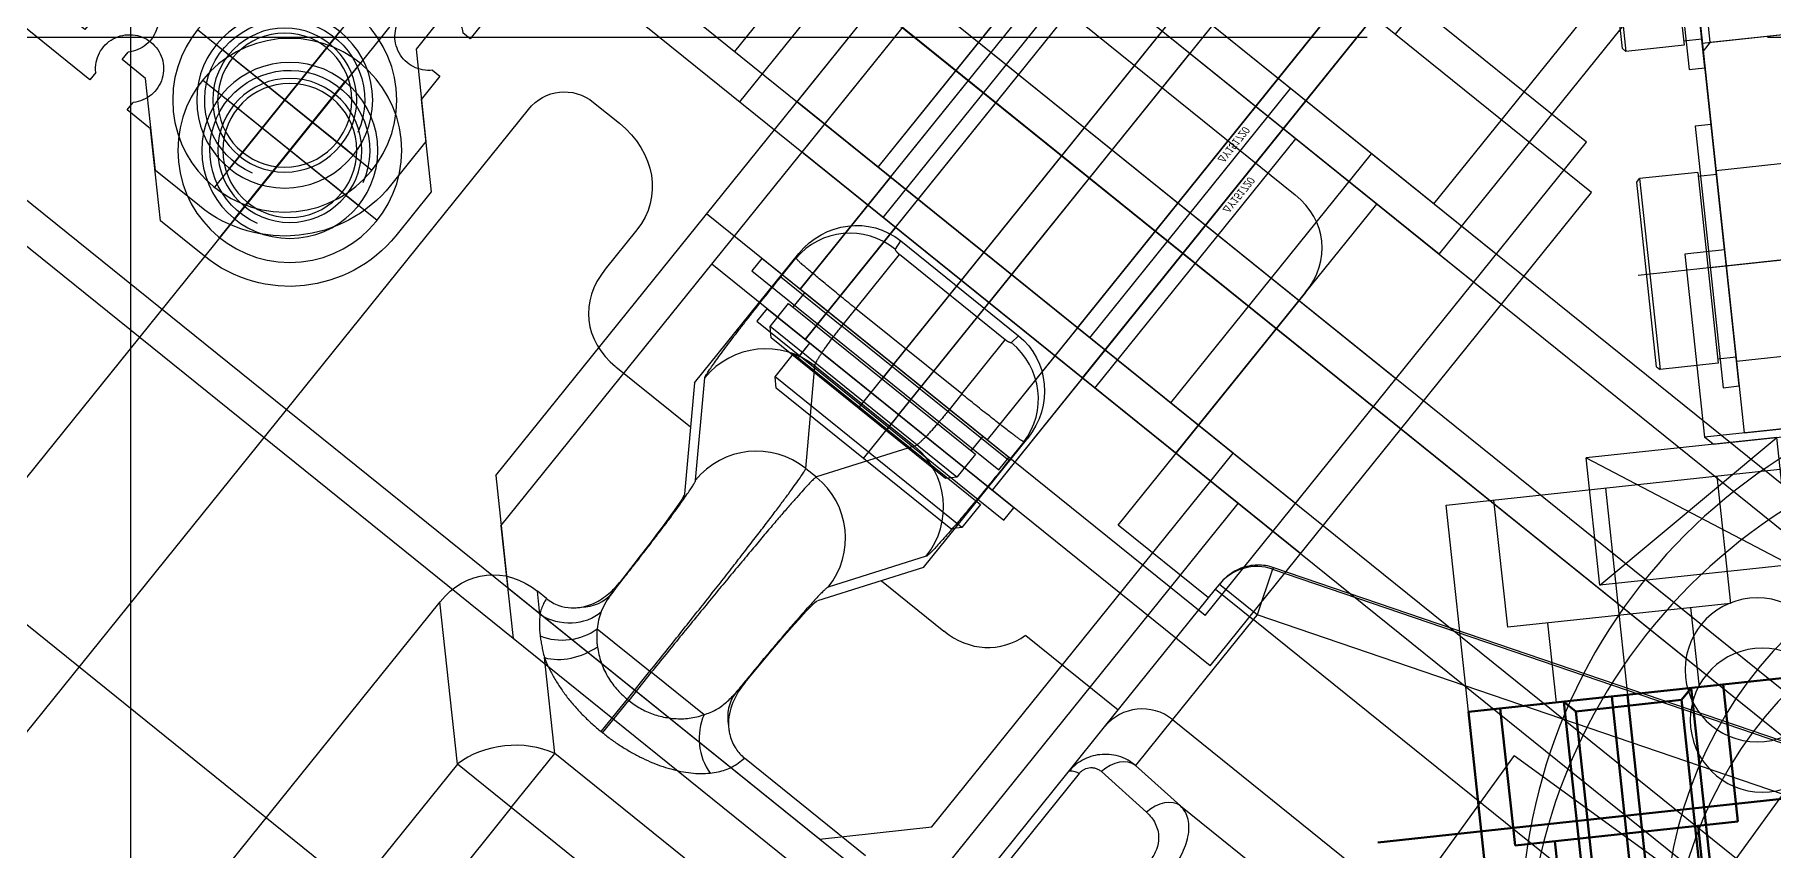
# Model space of a CAD drawing. Header units: millimetres. Extents: x 10462777 to 22643323, y 453826 to 1389191.
# Drawn here: x 11287432.7 to 11287541.4, y 585018.5 to 585069.5 of the extents above; entities that cross this region are included whole.
import ezdxf
from ezdxf.enums import TextEntityAlignment as Align

# ---------------------------------------------------------------- set-up
doc = ezdxf.new("R2010")
doc.units = ezdxf.units.MM
doc.header["$LTSCALE"] = 200
doc.header["$MEASUREMENT"] = 0
for name, pattern in [('CENTER', [2, 1.25, -0.25, 0.25, -0.25]), ('HIDDEN', [3.75, 2.5, -1.25]), ('PHANTOM', [2.5, 1.25, -0.25, 0.25, -0.25, 0.25, -0.25]), ('PHANTOM2', [31.75, 15.875, -3.175, 3.175, -3.175, 3.175, -3.175])]:
    doc.linetypes.add(name, pattern=pattern)
doc.layers.get('0').update_dxf_attribs({"linetype": 'CONTINUOUS'})
for name, color, linetype in [('1', 1, 'CENTER'), ('1 Center', 1, 'CENTER'), ('5', 4, 'CONTINUOUS'), ('BOM', 6, 'CONTINUOUS'), ('BOM-T', 4, 'CONTINUOUS'), ('CENTER', 1, 'CONTINUOUS'), ('CL', 3, 'CONTINUOUS'), ('DR1431-08-006-000', 7, 'CONTINUOUS'), ('DR1431-08-008-000', 7, 'CONTINUOUS'), ('DR1431-08-009-000', 7, 'CONTINUOUS'), ('DR1431-08-010-000', 7, 'CONTINUOUS'), ('DR1433-A-002-023-000', 7, 'CONTINUOUS'), ('DR1438-001-008-000', 7, 'CONTINUOUS'), ('DR1501-002-005-002', 7, 'CONTINUOUS'), ('HIDDEN', 7, 'HIDDEN'), ('HL', 2, 'HIDDEN'), ('S12', 7, 'CONTINUOUS'), ('THIN', 3, 'CONTINUOUS'), ('V', 6, 'PHANTOM2')]:
    doc.layers.add(name, color=color, linetype=linetype)
doc.layers.add('DR1431-08-005-000', color=7, linetype='CONTINUOUS', lineweight=50)
doc.layers.add('LAYOUT', color=8, linetype='CONTINUOUS', lineweight=25)
doc.styles.get("Standard").update_dxf_attribs({"font": 'SYMBOL'})

# ---------------------------------------------------------------- blocks, each defined once
blk = doc.blocks.new('A$C0CF62632')
at = {"layer": '1 Center', "ltscale": 0.5}
blk.add_line((0, 457.59), (981.75, 457.59), dxfattribs=at)
blk.add_line((0, 457.59), (981.75, 457.59), dxfattribs=at)
blk = doc.blocks.new('MCLBM1')
at = {"layer": 'BOM', "color": 0}
blk.add_circle((0, 0), 0.5, dxfattribs=at)
at = {"flags": 10}
blk.add_attdef('BM', text='', height=0.5, dxfattribs=at).set_placement((0, 0), align=Align.MIDDLE)
at = {"flags": 9}
for tag, p in [('NAME', (0, -1)), ('ENAME', (0, -2)), ('SPEC', (0, -3)), ('MATERIAL', (0, -4)), ('REMARK', (0, -5)), ('WEIGHT', (0, -6)), ('PRICE', (0, -7)), ('USER1', (0, -8)), ('USER2', (0, -9)), ('USER3', (0, -10)), ('USER4', (0, -11)), ('USER5', (0, -12)), ('USER6', (0, -13))]:
    blk.add_attdef(tag, p, '', height=0.5, dxfattribs=at)
blk = doc.blocks.new('A$C655773BF')
for p, q in [((0.5, 2), (0.5, 15)), ((62.32, 12.5), (62.32, 4.5)), ((10, 8.07), (8, 10.07)), ((10, 6.93), (8, 8.93))]:
    blk.add_line(p, q)
for points in [[(10, 17), (11.6, 17), (11.6, 0), (10, 0)], [(8, 16.2), (10, 16.2), (10, 0.8), (8, 0.8)], [(8, 2), (0.5, 2), (0, 2.5), (0, 14.5), (0.5, 15), (8, 15)]]:
    blk.add_lwpolyline(points, close=True)
blk.add_lwpolyline([(11.6, 12.5), (62.32, 12.5), (63, 11.82), (63, 5.18), (62.32, 4.5), (11.6, 4.5)])
at = {"layer": 'CENTER'}
for q in [(5.73, 8.5), (63, 8.5)]:
    blk.add_line((0, 8.5), q, dxfattribs=at)
at = {"layer": 'HIDDEN'}
blk.add_line((4, 11.5), (4, 5.5), dxfattribs=at)
for points in [[(0, 11.5), (4, 11.5), (5.73, 8.5), (5.73, 8.5), (4, 5.5), (0, 5.5)], [(0, 10), (4, 10)], [(4, 7), (0, 7)]]:
    blk.add_lwpolyline(points, dxfattribs=at)
at = {"layer": 'THIN'}
for p, q in [((11.6, 11.82), (63, 11.82)), ((11.6, 5.18), (63, 5.18))]:
    blk.add_line(p, q, dxfattribs=at)
at = {"layer": 'BOM'}
for p in [(10.8, 15.3), (2.88, 13.83), (9, 14.66)]:
    blk.add_blockref('MCLBM1', p, dxfattribs=at)
at = {"layer": 'BOM-T', "color": 4}
blk.add_text('M8X1.25-55L', height=0.6, dxfattribs=at).set_placement((3.48, 13.53), align=Align.MIDDLE_LEFT)
blk = doc.blocks.new('A$C63343886')
at = {"layer": 'DR1438-001-008-000'}
for p, q in [((350.734, 434.645, 41.999), (350.734, 584.645, 41.999)), ((335.734, 434.645, 41.999), (335.734, 414.645, 41.999)), ((335.734, 434.645, 31.971), (442.734, 434.645, -10.028))]:
    blk.add_line(p, q, dxfattribs=at)
blk.add_blockref('A$C655773BF', (302.134, 491.145))
blk = doc.blocks.new('A$C321A0869')
at = {"layer": '1', "color": 155, "linetype": 'Continuous'}
for p, q in [((155.1, 350.36), (103.9, 350.36)), ((75.9, 340.36), (155.1, 340.36)), ((158, 337.47), (158, 335.39)), ((153.49, 330.36), (150.33, 330.36)), ((146, 326.03), (146, 320.02)), ((181, 299.69), (181, 326.03)), ((127.67, 325.36), (96.33, 325.36)), ((120.45, 318.15), (127.67, 325.36)), ((130.97, 320), (132, 321.03)), ((132, 320.31), (132, 321.03)), ((148.3, 321.56), (142.51, 317.7)), ((143.6, 317.69), (148.95, 321.25)), ((148.3, 321.56), (158.68, 321.56)), ((156.84, 321.51), (156.84, 316.61)), ((156.84, 321.51), (158.34, 321.51)), ((158.34, 321.51), (158.68, 321.56)), ((120.45, 318.15), (103.55, 318.15)), ((120.45, 313.82), (120.45, 318.15)), ((124.78, 313.82), (129.05, 318.08)), ((135.7, 317.38), (134.81, 317.33)), ((132.52, 316.65), (132.52, 312.42)), ((148.5, 312.79), (153.84, 316.35)), ((153.84, 308.38), (153.84, 316.35)), ((156.84, 308.12), (156.84, 316.61)), ((156.84, 316.61), (158.24, 316.61)), ((158.24, 316.61), (162.58, 316.61)), ((158.24, 308.12), (158.24, 316.61)), ((162.58, 308.12), (162.58, 316.61)), ((162.69, 317.01), (163.3, 317.09)), ((163.3, 317.09), (163.3, 307.64)), ((120.45, 313.82), (103.55, 313.82)), ((120.45, 313.82), (124.78, 313.82)), ((120.45, 301.91), (120.45, 313.82)), ((124.78, 301.91), (124.78, 313.82)), ((127.67, 312.42), (130.27, 312.42)), ((127.67, 312.42), (127.67, 312.31)), ((127.67, 312.31), (130.27, 312.31)), ((130.27, 312.42), (130.27, 312.31)), ((130.27, 312.42), (132.52, 312.42)), ((132.52, 312.31), (130.27, 312.31)), ((132.52, 312.42), (132.52, 312.31)), ((132.52, 308.08), (132.52, 312.31)), ((148.5, 312.79), (148.5, 311.94)), ((153.84, 308.38), (148.5, 311.94)), ((158.24, 308.12), (156.84, 308.12)), ((156.84, 303.22), (156.84, 308.12)), ((158.24, 308.12), (162.58, 308.12)), ((163.3, 307.64), (162.69, 307.72)), ((134.81, 307.4), (135.7, 307.35)), ((148.3, 303.17), (142.51, 307.03)), ((148.95, 303.48), (143.6, 307.04)), ((132, 294.69), (132, 304.42)), ((146, 304.71), (146, 299.69)), ((148.3, 303.17), (158.68, 303.17)), ((158.34, 303.22), (156.84, 303.22)), ((158.68, 303.17), (158.34, 303.22)), ((149, 295.54), (149, 288.11)), ((158, 295.36), (176.67, 295.36)), ((158, 288.11), (158, 295.36)), ((132.45, 288.11), (144, 288.11)), ((144, 288.11), (147.64, 288.11)), ((147.64, 288.11), (158.69, 288.11)), ((158.69, 288.11), (159.07, 288.11)), ((158.69, 288.11), (158.69, 285.09)), ((159.07, 285.09), (159.07, 288.11)), ((159.07, 288.11), (159.18, 288.11)), ((144.37, 287.52), (132.82, 287.52)), ((145.34, 286.51), (145.13, 282.74)), ((161.9, 286.12), (159.07, 285.09)), ((162.02, 286.12), (161.9, 286.12)), ((161.9, 286.12), (175.73, 248.13)), ((176.45, 246.49), (162.02, 286.12)), ((146.98, 285.09), (146.77, 281.31)), ((150.66, 285.09), (146.98, 285.09)), ((150.66, 285.09), (150.66, 261.09)), ((158.69, 285.09), (150.66, 285.09)), ((158.69, 258.13), (158.69, 285.09)), ((159.07, 285.09), (158.69, 285.09)), ((172.9, 247.1), (159.07, 285.09)), ((146.77, 281.31), (146.77, 261.38))]:
    blk.add_line(p, q, dxfattribs=at)
at = {"layer": '1', "color": 155, "linetype": 'Continuous', "extrusion": (0, 0, -1)}
for centre, major_axis, ratio, start_param, end_param in [((154.89, 337.26), (-2.27, -2.27), 0.935113, 2.389713, 3.893472), ((152.82, 336.14), (-2.5, 5.38), 0.84361, 2.073745, 3.514768), ((126.23, 319.59), (4.56, 4.56), 0.774597, 5.624127, 6.942243), ((158.64, 317.05), (4.62, 0.6), 0.965377, 4.846578, 6.408341), ((132.52, 317.71), (-10, 0), 0.034921, 3.193953, 4.38833), ((158.64, 307.68), (-4.62, 0.6), 0.965377, 3.016436, 4.5782), ((132.52, 307.02), (-10, 0), 0.034921, 1.894856, 3.089233)]:
    blk.add_ellipse(centre, major_axis=major_axis, ratio=ratio, start_param=start_param, end_param=end_param, dxfattribs=at)
at = {"layer": '1', "color": 155, "linetype": 'Continuous'}
for centre, major_axis, ratio, start_param, end_param in [((151.77, 324.59), (4.56, -4.56), 0.774597, 2.482535, 3.800651), ((148.95, 316.35), (-2.72, 4.08), 0.998023, 4.125534, 5.694504), ((158.34, 317.01), (-0.58, 4.46), 0.965377, 4.587233, 6.148996), ((133.57, 320), (1.31, -2.7), 0.841497, 4.323871, 5.736271), ((132.52, 319.24), (2.14, -2.11), 0.772482, 4.079161, 5.363154), ((120.45, 313.82), (3.54, -3.54), 0.774597, 0.911738, 2.229854), ((131.65, 318.08), (2.58, -1.53), 0.662116, 3.872035, 5.086568), ((134.81, 320.33), (0.18, -2.99), 0.86563, 5.414766, 6.213426), ((143.6, 312.79), (-2.72, 4.08), 0.998023, 4.125534, 5.694504), ((143.6, 311.94), (-2.72, -4.08), 0.998023, 0.588682, 2.157652), ((132.52, 305.49), (2.14, 2.1), 0.771992, 0.921393, 2.236279), ((148.95, 308.38), (-2.72, -4.08), 0.998023, 0.588682, 2.157652), ((158.34, 307.72), (-0.58, -4.46), 0.965377, 0.134189, 1.695952), ((134.81, 304.4), (-0.18, -2.99), 0.86563, 3.211353, 4.010012), ((151.77, 301.14), (4.56, 4.56), 0.774597, 2.482535, 3.552238), ((175.23, 301.14), (-4.56, 4.56), 0.774597, 2.482535, 3.800651), ((147.64, 285.09), (0, -3.02), 0.99863, 1.570784, 3.14158), ((159.07, 285.09), (0, -3.02), 0.998448, 1.919363, 3.141593), ((144.97, 285.09), (2.01, -0.11), 0.723624, 0.075903, 1.426412), ((144.76, 281.31), (-2.01, 0.11), 0.723624, 3.217493, 4.568004)]:
    blk.add_ellipse(centre, major_axis=major_axis, ratio=ratio, start_param=start_param, end_param=end_param, dxfattribs=at)
for points, knots in [([(148.95, 321.25), (148.96, 321.26), (149.02, 321.28), (149.21, 321.31), (149.48, 321.34), (149.84, 321.36), (150.28, 321.39), (150.8, 321.41), (151.39, 321.44), (152.05, 321.46), (152.76, 321.47), (153.28, 321.48), (153.56, 321.49), (153.58, 321.49)], [0, 0, 0, 0, 0.099316, 0.198633, 0.297949, 0.397265, 0.496581, 0.595898, 0.695214, 0.79453, 0.893847, 0.993163, 1, 1, 1, 1]), ([(153.58, 321.49), (153.82, 321.49), (154.34, 321.5), (155.15, 321.51), (156, 321.51), (156.56, 321.51), (156.84, 321.51)], [0, 0, 0, 0, 0.236866, 0.491244, 0.745622, 1, 1, 1, 1]), ([(130.97, 320), (130.8, 319.88), (130.45, 319.64), (130.11, 319.32), (129.94, 319.16)], [0, 0, 0, 0, 0.500273, 1, 1, 1, 1]), ([(132, 320.31), (132, 320.01), (132.05, 319.71), (132.24, 319.18), (132.37, 318.95), (132.52, 318.74)], [0, 0, 0, 0, 0.536688, 0.536688, 1, 1, 1, 1]), ([(132.95, 318.27), (133.22, 318.03), (133.55, 317.83), (134.24, 317.56), (134.6, 317.47), (135.2, 317.39), (135.46, 317.38), (135.7, 317.38)], [0, 0, 0, 0, 0.372369, 0.372369, 0.74101, 0.74101, 1, 1, 1, 1]), ([(134.81, 317.33), (134.59, 317.32), (134.15, 317.29), (133.72, 317.18), (133.51, 317.13)], [0, 0, 0, 0, 0.499972, 1, 1, 1, 1]), ([(133.51, 317.13), (133.34, 317.07), (132.99, 316.95), (132.68, 316.75), (132.52, 316.65)], [0, 0, 0, 0, 0.505783, 1, 1, 1, 1]), ([(131.65, 315.93), (131.44, 315.69), (131.03, 315.21), (130.6, 314.32), (130.32, 313.39), (130.28, 312.74), (130.27, 312.42)], [0, 0, 0, 0, 0.283424, 0.539393, 0.774639, 1, 1, 1, 1]), ([(132.52, 308.08), (132.76, 307.94), (133.23, 307.66), (134.01, 307.46), (134.54, 307.42), (134.81, 307.4)], [0, 0, 0, 0, 0.333676, 0.666618, 1, 1, 1, 1]), ([(132.52, 305.99), (132.34, 305.75), (132.2, 305.47), (132.04, 304.94), (132, 304.68), (132, 304.42)], [0, 0, 0, 0, 0.537156, 0.537156, 1, 1, 1, 1]), ([(153.56, 303.24), (153.55, 303.24), (153.28, 303.25), (152.76, 303.26), (152.05, 303.27), (151.39, 303.29), (150.8, 303.32), (150.28, 303.34), (149.84, 303.37), (149.48, 303.39), (149.21, 303.42), (149.02, 303.45), (148.96, 303.47), (148.95, 303.48)], [0, 0, 0, 0, 0.004415, 0.103973, 0.203532, 0.30309, 0.402649, 0.502207, 0.601766, 0.701324, 0.800883, 0.900441, 1, 1, 1, 1]), ([(156.84, 303.22), (156.56, 303.22), (156, 303.22), (155.15, 303.22), (154.33, 303.23), (153.81, 303.24), (153.56, 303.24)], [0, 0, 0, 0, 0.252803, 0.505605, 0.758408, 1, 1, 1, 1]), ([(146.94, 285.65), (146.93, 285.67), (146.9, 285.88), (146.72, 286.47), (146.27, 287.14), (145.66, 287.63), (145.15, 287.9), (144.59, 288.08), (144.2, 288.1), (144, 288.11)], [0, 0, 0, 0, 0.013938, 0.163268, 0.449205, 0.588319, 0.725977, 0.862491, 1, 1, 1, 1]), ([(145.13, 282.74), (145.12, 282.58), (145.08, 282.28), (144.94, 281.86), (144.71, 281.47), (144.33, 281.08), (143.85, 280.81), (143.33, 280.67), (143.04, 280.66), (142.9, 280.65)], [0, 0, 0, 0, 0.149619, 0.297757, 0.443397, 0.586861, 0.796405, 0.898581, 1, 1, 1, 1]), ([(143.05, 279.23), (143.28, 279.23), (143.76, 279.25), (144.65, 279.38), (145.67, 279.73), (146.35, 280.29), (146.69, 280.84), (146.74, 281.15), (146.77, 281.31)], [0, 0, 0, 0, 0.10841, 0.221096, 0.454943, 0.713247, 0.854294, 1, 1, 1, 1])]:
    blk.add_open_spline(points, degree=3, knots=knots, dxfattribs=at)
for points in [[(158.24, 316.61), (158.24, 316.81), (158.24, 317.19), (158.24, 317.76), (158.24, 318.32), (158.25, 318.85), (158.26, 319.35), (158.26, 319.81), (158.27, 320.23), (158.28, 320.59), (158.29, 320.91), (158.3, 321.16), (158.32, 321.35), (158.33, 321.47), (158.34, 321.5), (158.34, 321.51)], [(132, 320.31), (131.88, 320.29), (131.64, 320.25), (131.29, 320.15), (131.08, 320.06), (130.97, 320)], [(129.94, 319.16), (129.88, 319.09), (129.74, 318.94), (129.52, 318.69), (129.29, 318.41), (129.13, 318.2), (129.05, 318.08)], [(132.52, 318.74), (132.58, 318.66), (132.71, 318.5), (132.86, 318.35), (132.95, 318.27)], [(129.05, 318.08), (128.93, 317.89), (128.71, 317.48), (128.43, 316.82), (128.2, 316.13), (128, 315.42), (127.85, 314.68), (127.75, 313.92), (127.68, 313.17), (127.67, 312.67), (127.67, 312.42)], [(134.81, 317.33), (135.12, 317.33), (135.75, 317.34), (136.67, 317.35), (137.55, 317.36), (138.4, 317.38), (139.2, 317.4), (139.95, 317.42), (140.64, 317.44), (141.27, 317.47), (141.84, 317.5), (142.33, 317.53), (142.75, 317.56), (143.09, 317.59), (143.35, 317.62), (143.53, 317.65), (143.59, 317.68), (143.6, 317.69)], [(132.52, 316.65), (132.45, 316.61), (132.31, 316.52), (132.1, 316.35), (131.87, 316.16), (131.72, 316.01), (131.65, 315.93)], [(153.84, 316.35), (153.85, 316.36), (153.87, 316.38), (153.94, 316.41), (154.04, 316.44), (154.18, 316.47), (154.35, 316.49), (154.55, 316.52), (154.77, 316.54), (155.02, 316.56), (155.29, 316.57), (155.58, 316.59), (155.88, 316.6), (156.2, 316.61), (156.52, 316.61), (156.73, 316.61), (156.84, 316.61)], [(162.58, 316.61), (162.58, 316.63), (162.59, 316.66), (162.59, 316.71), (162.59, 316.75), (162.6, 316.8), (162.6, 316.84), (162.61, 316.87), (162.62, 316.91), (162.63, 316.94), (162.64, 316.96), (162.65, 316.98), (162.66, 317), (162.68, 317.01), (162.68, 317.01), (162.69, 317.01)], [(127.67, 312.31), (127.67, 312.08), (127.68, 311.62), (127.73, 310.92), (127.83, 310.21), (127.96, 309.52), (128.12, 308.85), (128.33, 308.2), (128.57, 307.57), (128.85, 306.98), (129.17, 306.43), (129.53, 305.92), (129.79, 305.63), (129.92, 305.49)], [(130.27, 312.31), (130.27, 312.16), (130.28, 311.88), (130.33, 311.44), (130.42, 311.01), (130.55, 310.58), (130.72, 310.16), (130.93, 309.76), (131.17, 309.37), (131.45, 309), (131.77, 308.66), (132.13, 308.35), (132.39, 308.17), (132.52, 308.08)], [(132.52, 312.42), (133, 312.42), (133.95, 312.42), (135.37, 312.43), (136.76, 312.44), (138.12, 312.45), (139.44, 312.46), (140.7, 312.48), (141.9, 312.5), (143.02, 312.52), (144.06, 312.54), (145, 312.57), (145.85, 312.6), (146.59, 312.63), (147.22, 312.66), (147.73, 312.69), (148.12, 312.72), (148.38, 312.76), (148.47, 312.78), (148.5, 312.79)], [(148.5, 311.94), (148.47, 311.95), (148.38, 311.97), (148.12, 312.01), (147.73, 312.04), (147.22, 312.07), (146.59, 312.1), (145.85, 312.13), (145, 312.16), (144.06, 312.19), (143.02, 312.21), (141.9, 312.23), (140.7, 312.25), (139.44, 312.27), (138.12, 312.28), (136.76, 312.29), (135.37, 312.3), (133.95, 312.31), (133, 312.31), (132.52, 312.31)], [(156.84, 308.12), (156.73, 308.12), (156.52, 308.12), (156.2, 308.12), (155.88, 308.13), (155.58, 308.14), (155.29, 308.15), (155.02, 308.17), (154.77, 308.19), (154.55, 308.21), (154.35, 308.24), (154.18, 308.26), (154.04, 308.29), (153.94, 308.32), (153.87, 308.35), (153.85, 308.37), (153.84, 308.38)], [(158.34, 303.22), (158.34, 303.23), (158.33, 303.26), (158.32, 303.38), (158.3, 303.57), (158.29, 303.82), (158.28, 304.13), (158.27, 304.5), (158.26, 304.92), (158.26, 305.38), (158.25, 305.88), (158.24, 306.41), (158.24, 306.97), (158.24, 307.54), (158.24, 307.92), (158.24, 308.12)], [(162.69, 307.72), (162.68, 307.72), (162.68, 307.72), (162.66, 307.73), (162.65, 307.74), (162.64, 307.77), (162.63, 307.79), (162.62, 307.82), (162.61, 307.85), (162.6, 307.89), (162.6, 307.93), (162.59, 307.98), (162.59, 308.02), (162.59, 308.07), (162.58, 308.1), (162.58, 308.12)], [(132.95, 306.46), (132.86, 306.38), (132.71, 306.23), (132.58, 306.07), (132.52, 305.99)], [(135.7, 307.35), (134.75, 307.36), (133.71, 307.13), (132.95, 306.46)], [(143.6, 307.04), (143.59, 307.05), (143.53, 307.08), (143.35, 307.11), (143.09, 307.14), (142.75, 307.17), (142.33, 307.2), (141.84, 307.23), (141.27, 307.26), (140.64, 307.29), (139.95, 307.31), (139.2, 307.33), (138.4, 307.35), (137.55, 307.37), (136.67, 307.38), (135.75, 307.39), (135.12, 307.4), (134.81, 307.4)], [(129.92, 305.49), (130.04, 305.37), (130.29, 305.15), (130.67, 304.88), (131.08, 304.66), (131.52, 304.51), (131.83, 304.44), (132, 304.42)], [(144.37, 287.52), (144.28, 287.89), (144.14, 288.11), (144, 288.11)], [(162.02, 286.12), (161.96, 286.29), (161.81, 286.61), (161.51, 287.04), (161.13, 287.41), (160.7, 287.72), (160.22, 287.94), (159.71, 288.08), (159.36, 288.11), (159.18, 288.11)], [(144.37, 287.52), (144.43, 287.52), (144.55, 287.51), (144.72, 287.46), (144.88, 287.39), (145.03, 287.28), (145.17, 287.13), (145.27, 286.95), (145.33, 286.75), (145.34, 286.59), (145.34, 286.51)], [(146.98, 285.09), (146.97, 285.28), (146.96, 285.47), (146.94, 285.65)]]:
    blk.add_open_spline(points, degree=3, dxfattribs=at)
blk = doc.blocks.new('A$C381A53E2')
at = {"layer": 'V'}
for p, q in [((8.5, 15.5), (8.5, 1.5)), ((8.5, 13.5), (8.5, 3.5)), ((1.5, 8.5), (15.5, 8.5)), ((3.5, 8.5), (13.5, 8.5))]:
    blk.add_line(p, q, dxfattribs=at)
blk.add_lwpolyline([(4.1, 31.2), (4.1, 21), (4.69, 21, -2.42), (4.69, 18), (4.1, 18), (4.1, 16.12), (0, 12.02), (0, 8.5, 0.414), (8.5, 0), (12.02, 0), (16.12, 4.1), (18, 4.1), (18, 4.69, -2.42), (21, 4.69), (21, 4.1), (31.2, 4.1)], format="xyb", dxfattribs=at)
for radius in [7, 4.5, 4.19]:
    blk.add_circle((8.5, 8.5), radius, dxfattribs=at)
blk.add_arc((8.5, 8.5), 5, 255, 165, dxfattribs=at)
blk = doc.blocks.new('A$C3D036A4C')
at = {"layer": 'CL'}
for p, q in [((85, 26), (85, 64)), ((0, 45), (100, 45))]:
    blk.add_line(p, q, dxfattribs=at)
at = {"layer": 'DR1501-002-005-002'}
for p, q in [((100, 5), (100, 85)), ((60, 26), (60, 64)), ((60, 64), (100, 64)), ((60, 55), (100, 55)), ((60, 35), (100, 35)), ((60, 26), (100, 26)), ((100, 5), (95, 0)), ((5, 0), (95, 0))]:
    blk.add_line(p, q, dxfattribs=at)
at = {"layer": 'HL'}
for p, q in [((77.5, 55), (77.5, 64)), ((77.5, 35), (77.5, 26)), ((92.5, 35), (92.5, 26))]:
    blk.add_line(p, q, dxfattribs=at)
blk = doc.blocks.new('A$C148D47CC')
at = {"layer": '5'}
for p, q in [((82.5, 0), (82.5, 20)), ((97.5, 0), (97.5, 20))]:
    blk.add_line(p, q, dxfattribs=at)
at = {"layer": 'CL'}
for p, q in [((90, 0), (90, 20)), ((0, 10), (175, 10))]:
    blk.add_line(p, q, dxfattribs=at)
at = {"layer": 'DR1501-002-005-002'}
for p, q in [((0, 20), (175, 20)), ((75, 0), (75, 20)), ((110, 0), (110, 20)), ((0, 0), (175, 0))]:
    blk.add_line(p, q, dxfattribs=at)
at = {"layer": 'HL'}
for p, q in [((81.5, 0), (81.5, 20)), ((98.5, 0), (98.5, 20))]:
    blk.add_line(p, q, dxfattribs=at)
blk = doc.blocks.new('A$C69DB7109')
at = {"layer": '5'}
for p, q in [((7.5, -55), (7.5, -35)), ((22.5, -55), (22.5, -35))]:
    blk.add_line(p, q, dxfattribs=at)
at = {"layer": 'CL'}
for p, q in [((15, -55), (15, -35)), ((-10, -45), (130, -45)), ((55, -80.5), (55, -69.5)), ((49.5, -75), (60.5, -75))]:
    blk.add_line(p, q, dxfattribs=at)
at = {"layer": 'DR1501-002-005-002'}
for p, q in [((-5, -35), (-5, -5)), ((-5, -35), (30, -35)), ((0, -55), (0, -35)), ((30, -55), (30, -35)), ((-5, -55), (30, -55)), ((-5, -85), (-5, -55)), ((0, -90), (-5, -85)), ((0, -90), (125, -90))]:
    blk.add_line(p, q, dxfattribs=at)
blk.add_circle((55, -75), 5.5, dxfattribs=at)
at = {"layer": 'HL'}
for p, q in [((6.5, -55), (6.5, -35)), ((23.5, -55), (23.5, -35))]:
    blk.add_line(p, q, dxfattribs=at)
at = {"layer": 'DR1501-002-005-002', "oblique": 8, "width": 0.85}
blk.add_text('DU151720', height=0.5, rotation=90, dxfattribs=at).set_placement((7.31, -41.32))
blk = doc.blocks.new('A$C46232C3D')
at = {"layer": 'CENTER'}
for p, q in [((3.5, 7.5), (2.35, 7.5)), ((41.5, 7.5), (42.65, 7.5))]:
    blk.add_line(p, q, dxfattribs=at)
at = {"layer": 'CL'}
for p, q in [((22.5, 15), (22.5, 0)), ((0, 7.5), (45, 7.5))]:
    blk.add_line(p, q, dxfattribs=at)
at = {"layer": 'DR1501-002-005-002'}
for p, q in [((0.5, 15), (0, 14.5)), ((0, 14.5), (0, 0.5)), ((2.35, 15), (0.5, 15)), ((0.5, 15), (0.5, 0)), ((2.35, 0), (2.35, 15)), ((3.5, 14.65), (2.35, 14.65)), ((41.5, 15), (3.5, 15)), ((3.5, 15), (3.5, 0)), ((3.5, 15), (3.5, 0)), ((41.5, 15), (41.5, 0)), ((41.5, 15), (41.5, 0)), ((41.5, 14.65), (42.65, 14.65)), ((44.5, 15), (42.65, 15)), ((42.65, 0), (42.65, 15)), ((45, 14.5), (44.5, 15)), ((44.5, 0), (44.5, 15)), ((45, 0.5), (45, 14.5)), ((0, 0.5), (0.5, 0)), ((3.5, 0.35), (2.35, 0.35)), ((41.5, 0.35), (42.65, 0.35)), ((44.5, 0), (45, 0.5)), ((0.5, 0), (2.35, 0)), ((3.5, 0), (41.5, 0)), ((42.65, 0), (44.5, 0))]:
    blk.add_line(p, q, dxfattribs=at)
blk = doc.blocks.new('A$C212748E0')
at = {"layer": 'CENTER'}
blk.add_line((9.25, 1), (9.25, 0), dxfattribs=at)
at = {"layer": 'DR1501-002-005-002'}
for p, q in [((0, 1), (19.82, 1)), ((0, 0), (0, 1)), ((2.1, 1), (2.1, 0)), ((16.4, 1), (16.4, 0)), ((19.82, 1), (19.82, 0)), ((19.82, 0), (0, 0))]:
    blk.add_line(p, q, dxfattribs=at)
blk = doc.blocks.new('A$C1D410D33')
at = {"layer": 'DR1501-002-005-002', "rotation": 90}
blk.add_blockref('A$C46232C3D', (16.75, 0), dxfattribs=at)
at = {"layer": 'DR1501-002-005-002'}
for p in [(0, 41.5), (0, 2.5)]:
    blk.add_blockref('A$C212748E0', p, dxfattribs=at)
blk = doc.blocks.new('A$C4F800965')
at = {"layer": 'CL'}
for p, q in [((35, 70), (35, 0)), ((0, 35), (70, 35))]:
    blk.add_line(p, q, dxfattribs=at)
blk.add_circle((35, 35), 26, dxfattribs=at)
at = {"layer": 'DR1501-002-005-002'}
for centre, radius in [((35, 35), 35), ((35, 61), 4.5), ((9, 35), 4.5), ((61, 35), 4.5), ((35, 9), 4.5)]:
    blk.add_circle(centre, radius, dxfattribs=at)
at = {"layer": 'HL'}
for radius in [11, 4.75]:
    blk.add_circle((35, 35), radius, dxfattribs=at)
blk = doc.blocks.new('A$C59BF75ED')
at = {"layer": 'CL'}
blk.add_line((30, 45), (230, 45), dxfattribs=at)
at = {"layer": 'DR1501-002-005-002'}
for name, p in [('A$C381A53E2', (146.5, 6.5)), ('A$C3D036A4C', (30, 0)), ('A$C69DB7109', (100, 90)), ('A$C4F800965', (0, 10)), ('A$C1D410D33', (105.75, 22.5)), ('A$C148D47CC', (25, 35))]:
    blk.add_blockref(name, p, dxfattribs=at)
blk = doc.blocks.new('A$C01323151')
at = {"layer": 'DR1501-002-005-002', "xscale": -1, "rotation": 270}
blk.add_blockref('A$C59BF75ED', (160.15, 152.37), dxfattribs=at)
blk = doc.blocks.new('A$C6B1410A9')
at = {"layer": 'DR1501-002-005-002', "xscale": -1, "rotation": 270}
blk.add_blockref('A$C59BF75ED', (145.06, 152), dxfattribs=at)
at = {"layer": 'DR1501-002-005-002', "rotation": 90.00000000000004}
blk.add_blockref('A$C59BF75ED', (124.4, 149.99), dxfattribs=at)
blk = doc.blocks.new('스톱퍼자리2-P')
at = {"layer": '5', "ltscale": 0.5}
for p, q in [((-2795.32, -13085.13), (-2783.32, -13077.13)), ((-2795.32, -13077.13), (-2783.32, -13085.13)), ((-2745.32, -13085.13), (-2757.32, -13077.13)), ((-2745.32, -13077.13), (-2757.32, -13085.13))]:
    blk.add_line(p, q, dxfattribs=at)
at = {"layer": 'DR1433-A-002-023-000', "ltscale": 0.5}
for p, q in [((-2795.32, -13077.13), (-2795.32, -13085.13)), ((-2783.32, -13077.13), (-2795.32, -13077.13)), ((-2783.32, -13077.13), (-2783.32, -13085.13)), ((-2757.32, -13077.13), (-2757.32, -13085.13)), ((-2757.32, -13077.13), (-2745.32, -13077.13)), ((-2745.32, -13077.13), (-2745.32, -13085.13)), ((-2783.32, -13085.13), (-2795.32, -13085.13)), ((-2757.32, -13085.13), (-2745.32, -13085.13))]:
    blk.add_line(p, q, dxfattribs=at)
blk = doc.blocks.new('A$C441F2190')
at = {"layer": 'DR1431-08-008-000', "ltscale": 10}
for p, q in [((0.54, 11.8), (0.74, 12)), ((0.74, 0), (0.74, 12)), ((4.39, 12), (0.74, 12)), ((4.39, 0), (4.39, 12)), ((5.54, 12), (35.54, 12)), ((5.54, 0), (5.54, 12)), ((35.54, 0), (35.54, 12)), ((36.69, 12), (40.34, 12)), ((36.69, 0), (36.69, 12)), ((40.34, 0), (40.34, 12)), ((40.54, 11.8), (40.34, 12)), ((0.54, 11.8), (0.54, 0.2)), ((5.54, 11.75), (4.39, 11.75)), ((35.54, 11.75), (36.69, 11.75)), ((40.54, 11.8), (40.54, 0.2)), ((0.54, 0.2), (0.74, 0)), ((5.54, 0.25), (4.39, 0.25)), ((35.54, 0.25), (36.69, 0.25)), ((40.54, 0.2), (40.34, 0)), ((4.39, 0), (0.74, 0)), ((5.54, 0), (35.54, 0)), ((36.69, 0), (40.34, 0))]:
    blk.add_line(p, q, dxfattribs=at)
at = {"layer": 'DR1431-08-008-000', "color": 1, "linetype": 'CENTER', "ltscale": 0.2}
blk.add_line((40.98, 6), (0, 6), dxfattribs=at)
blk = doc.blocks.new('A$C254424B1')
at = {"layer": 'S12', "color": 5, "ltscale": 10}
for points in [[(5.54, 16.43), (5.54, 0), (4.54, 0), (4.54, 16.43)], [(35.54, 16.43), (35.54, 0), (36.54, 0), (36.54, 16.43)]]:
    blk.add_lwpolyline(points, close=True, dxfattribs=at)
at = {"layer": 'DR1431-08-008-000', "ltscale": 10}
blk.add_blockref('A$C441F2190', (0, 2.88), dxfattribs=at)
blk = doc.blocks.new('A$C7C8F32CC')
at = {"layer": 'DR1431-08-005-000', "color": 1, "ltscale": 0.5}
blk.add_line((16.5, 87, 42), (16.5, 103.42, 42), dxfattribs=at)
at = {"layer": 'DR1431-08-005-000', "ltscale": 0.5}
for p, q in [((6.5, 102, 42), (6.5, 87, 42)), ((6.5, 87, 42), (74.5, 87, 42))]:
    blk.add_line(p, q, dxfattribs=at)
at = {"layer": 'DR1431-08-005-000', "color": 2, "linetype": 'HIDDEN', "ltscale": 0.5}
for p, q in [((11, 95.6, 42), (11, 102, 42)), ((20, 95.6, 42), (20, 102, 42))]:
    blk.add_line(p, q, dxfattribs=at)
at = {"layer": 'DR1431-08-005-000', "color": 1, "linetype": 'CENTER', "ltscale": 0.5}
for p, q in [((15.5, 87, 42), (15.5, 102, 42)), ((0, 94.5, 42), (81, 94.5, 42))]:
    blk.add_line(p, q, dxfattribs=at)
at = {"layer": 'DR1431-08-005-000', "ltscale": 0.5, "elevation": 42}
for points in [[(19.82, 87.68), (19.82, 101.5), (16.5, 103.42), (13.18, 101.5), (13.18, 87.68)], [(20.5, 87), (19.82, 87.68), (13.18, 87.68), (12.5, 87)]]:
    blk.add_lwpolyline(points, dxfattribs=at)
at = {"layer": 'DR1431-08-005-000', "color": 3, "ltscale": 0.5, "elevation": 42}
for points in [[(13.18, 100.17), (12.5, 99), (12.5, 87)], [(20.5, 87), (20.5, 99), (19.82, 100.17)]]:
    blk.add_lwpolyline(points, dxfattribs=at)
at = {"layer": 'DR1431-08-005-000', "color": 2, "linetype": 'HIDDEN', "ltscale": 0.5, "elevation": 42}
blk.add_lwpolyline([(8.5, 87), (8.5, 95.6), (22.5, 95.6), (22.5, 87)], dxfattribs=at)
at = {"layer": 'DR1431-08-006-000'}
for p, q in [((25.5, 8, 42), (25.5, 71.5, 42)), ((25.5, 71.5, 42), (33, 71.5, 42))]:
    blk.add_line(p, q, dxfattribs=at)
at = {"layer": 'DR1431-08-006-000', "color": 2, "linetype": 'HIDDEN'}
for p, q in [((25.5, 67, 42), (33, 67, 42)), ((25.5, 55, 42), (33, 55, 42))]:
    blk.add_line(p, q, dxfattribs=at)
at = {"layer": 'DR1431-08-006-000', "color": 1, "linetype": 'CENTER', "ltscale": 0.3}
blk.add_line((24.5, 61, 42), (56.43, 61, 42), dxfattribs=at)
at = {"layer": 'DR1431-08-009-000'}
for p, q in [((23.5, 72, 42), (23, 71.5, 42)), ((23.5, 72, 42), (57.5, 72, 42)), ((58, 71.5, 42), (23, 71.5, 42)), ((23, 60, 42), (23, 71.5, 42)), ((25.5, 60, 42), (23, 60, 42))]:
    blk.add_line(p, q, dxfattribs=at)
at = {"layer": 'DR1431-08-009-000', "ltscale": 10}
blk.add_line((25.5, 60, 42), (25.5, 29, 42), dxfattribs=at)
at = {"layer": 'DR1431-08-009-000', "color": 2, "linetype": 'HIDDEN', "ltscale": 0.25}
for p, q in [((26, 47, 42), (25.5, 47.5, 42)), ((25.5, 34.5, 42), (25.5, 47.5, 42)), ((26, 47, 42), (26, 35, 42)), ((26, 47, 42), (33, 47, 42))]:
    blk.add_line(p, q, dxfattribs=at)
at = {"layer": 'DR1431-08-010-000', "ltscale": 10}
for p, q in [((6.5, 87, 42), (6.5, 74, 42)), ((6.5, 87, 42), (74.5, 87, 42)), ((6.5, 74, 42), (33, 74, 42))]:
    blk.add_line(p, q, dxfattribs=at)
at = {"layer": 'DR1431-08-010-000', "color": 2, "linetype": 'HIDDEN', "ltscale": 0.5}
for p, q in [((12, 82, 42), (12, 87, 42)), ((21, 82, 42), (21, 87, 42))]:
    blk.add_line(p, q, dxfattribs=at)
at = {"layer": 'DR1431-08-010-000', "color": 1, "ltscale": 10}
blk.add_line((16.5, 74, 42), (16.5, 87, 42), dxfattribs=at)
at = {"layer": 'DR1431-08-010-000', "color": 2, "linetype": 'HIDDEN', "ltscale": 0.5, "elevation": 42}
blk.add_lwpolyline([(23.5, 74), (23.5, 82), (9.5, 82), (9.5, 74)], dxfattribs=at)
at = {"layer": 'DR1431-08-008-000', "ltscale": 10}
for p in [(19.96, 52.12, 42), (19.96, 32.12, 42)]:
    blk.add_blockref('A$C254424B1', p, dxfattribs=at)
blk = doc.blocks.new('A$C5CB33DE0')
at = {"layer": 'DR1433-A-002-023-000', "ltscale": 0.5, "xscale": -1, "rotation": 180}
blk.add_blockref('A$C7C8F32CC', (0, 170.5), dxfattribs=at)
at = {"layer": 'DR1433-A-002-023-000', "xscale": -1, "rotation": 180}
blk.add_blockref('스톱퍼자리2-P', (2810.82, -12986.63, 42), dxfattribs=at)
blk = doc.blocks.new('A$C256B494F')
at = {"layer": 'DR1501-002-005-002'}
for name, p, rotation in [('A$C5CB33DE0', (186.89, 170.54, -52.03), 314.9999999999999), ('A$C59BF75ED', (230, 264.79, -10.03), 180)]:
    blk.add_blockref(name, p, dxfattribs=dict(at, rotation=rotation))
blk = doc.blocks.new('A$C1F8A417F')
at = {"ltscale": 10}
blk.add_blockref('A$C63343886', (1434.04, 317.24), dxfattribs=at)
for name, p in [('A$C256B494F', (1576.88, 789.02, 10.03)), ('A$C6B1410A9', (1650.72, 788.61)), ('A$C01323151', (1633.38, 786.02))]:
    blk.add_blockref(name, p, dxfattribs=at)
at = {"layer": 'DR1501-002-005-002'}
blk.add_blockref('A$C321A0869', (1664.78, 743.02), dxfattribs=at)
blk = doc.blocks.new('A$C7DA30AB0')
at = {"layer": 'LAYOUT', "color": 6, "linetype": 'PHANTOM'}
blk.add_circle((3030.45, 3025.99, 0), 2693.02, dxfattribs=at)
blk = doc.blocks.new('A$C6F7E1649')
at = {"color": 2, "linetype": 'Continuous', "lineweight": -3, "ltscale": 10}
blk.add_line((1330, 335, 0), (770, 335, 0), dxfattribs=at)

msp = doc.modelspace()

# ---------------------------------------------------------------- block references
at = {"ltscale": 10, "rotation": 180}
msp.add_blockref('A$C0CF62632', (11288116.00281, 585526.88814), dxfattribs=at)

# ---------------------------------------------------------------- next in the draw order: block references
at = {"ltscale": 10, "rotation": 324.019764306913}
msp.add_blockref('A$C1F8A417F', (11285651.31599, 585455.73383), dxfattribs=at)

# ---------------------------------------------------------------- next in the draw order: block references
at = {"ltscale": 10, "rotation": 51.1429793073033}
msp.add_blockref('A$C1F8A417F', (11287165.47006, 582967.95012), dxfattribs=at)

# ---------------------------------------------------------------- next in the draw order: block references
at = {"ltscale": 10}
msp.add_blockref('A$C7DA30AB0', (11285684.40366, 580408.4363), dxfattribs=at)

# ---------------------------------------------------------------- next in the draw order: block references
at = {"ltscale": 10, "rotation": 270}
msp.add_blockref('A$C6F7E1649', (11287103.73988, 586135.42309, 0), dxfattribs=at)

doc.saveas('drawing.dxf')
